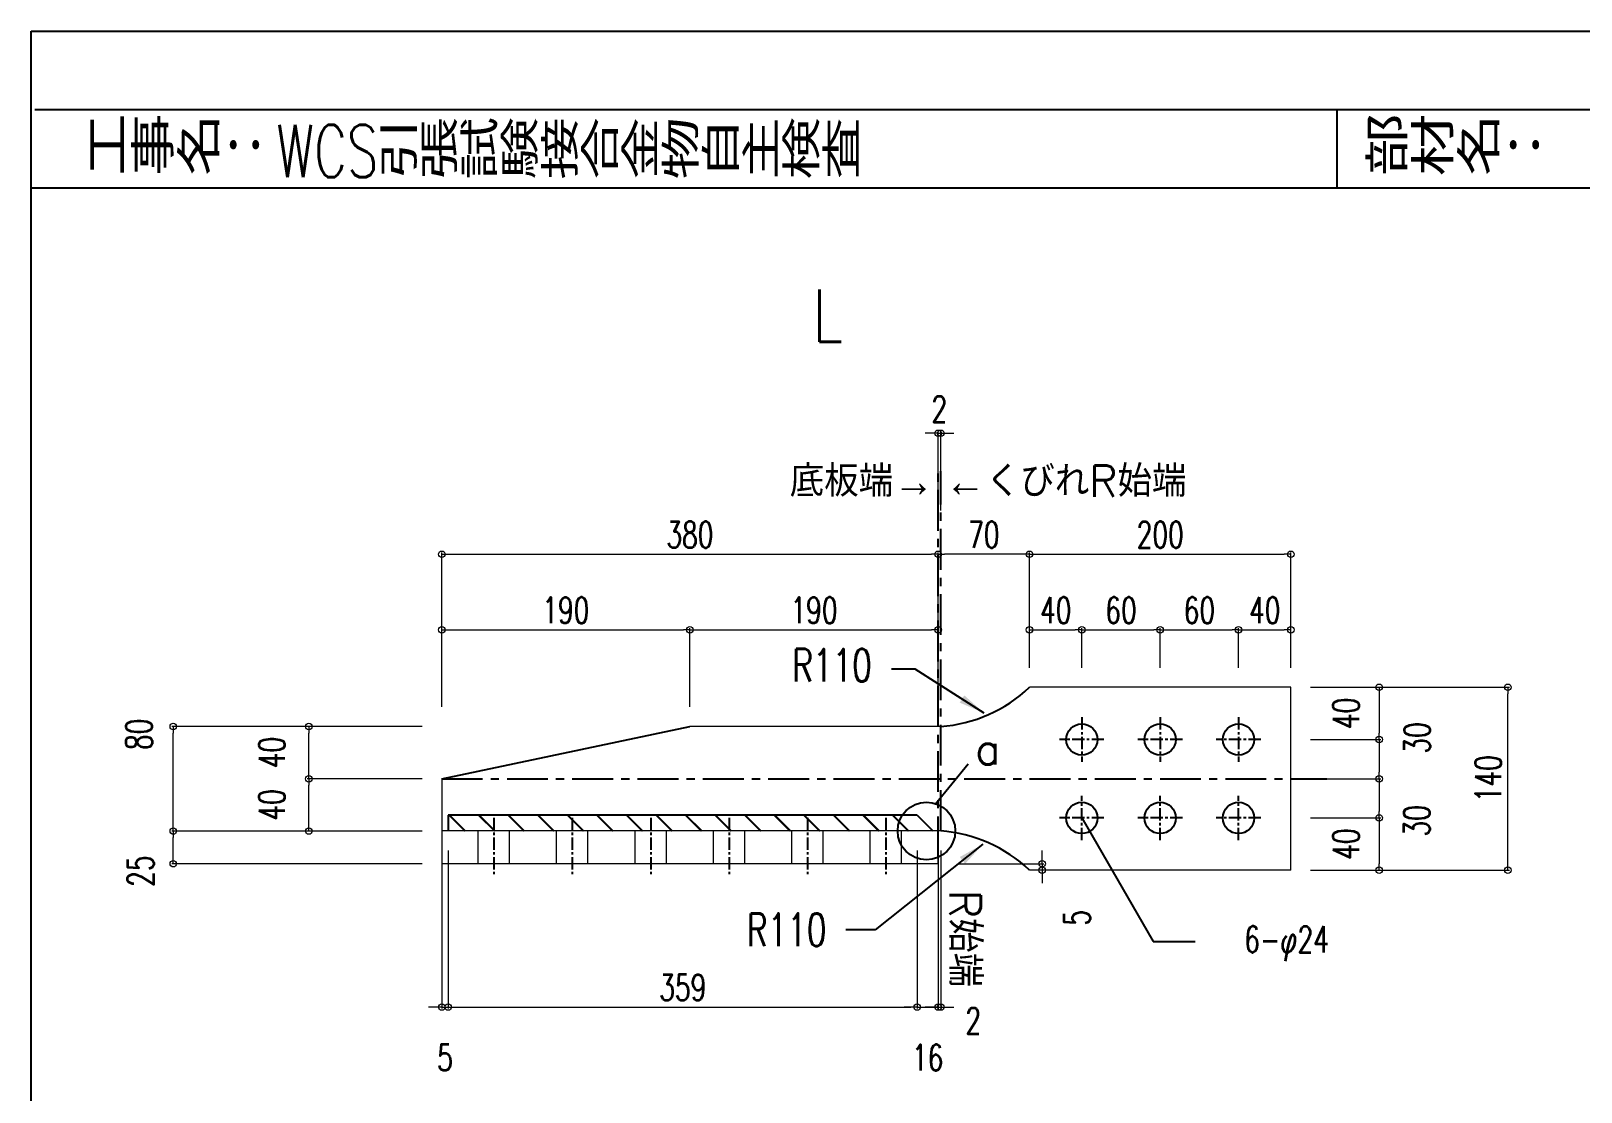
# Model space of a CAD drawing. Header units: millimetres. Extents: x -11384 to 29624, y 0 to 17788.
# Drawn here: x 11269 to 12456, y 6236 to 7048 of the extents above; entities that cross this region are included whole.
import ezdxf
from ezdxf.enums import TextEntityAlignment as Align

# ---------------------------------------------------------------- set-up
doc = ezdxf.new("R2010")
doc.units = ezdxf.units.MM
doc.header["$LTSCALE"] = 5
doc.linetypes.add('ACAD_ISO03W100', pattern=[30, 12, -18])
doc.linetypes.add('CENTER1', pattern=[10, 6.25, -1.25, 1.25, -1.25])
doc.layers.get('0').update_dxf_attribs({"color": 255})
doc.layers.get('DEFPOINTS').update_dxf_attribs({"color": 255})
for name, color, linetype in [('LAYER6', 7, 'Continuous'), ('寸法', 4, 'Continuous'), ('溶接', 241, 'Continuous'), ('補助線', 7, 'ACAD_ISO03W100'), ('金物', 142, 'Continuous')]:
    doc.layers.add(name, color=color, linetype=linetype)
doc.styles.add('KANJI', font='simplex.shx', dxfattribs={"width": 0.7, "bigfont": 'extfont2.shx'})
doc.styles.get("Standard").update_dxf_attribs({"font": 'simplex.shx', "width": 0.7, "height": 2.5, "bigfont": '@extfont2.shx'})
doc.styles.add('SUNPOU', font='simplex.shx', dxfattribs={"width": 0.7, "bigfont": 'extfont2.shx'})
doc.dimstyles.new('コピー(2) - Standard', dxfattribs={"dimtxt": 25, "dimasz": 20, "dimexe": 0.18, "dimexo": 0.0625, "dimgap": 15, "dimtad": 1, "dimdec": 0, "dimzin": 0, "dimdsep": 46, "dimtxsty": 'Standard', "dimblk": 'DOTSMALL', "dimcen": 0.09, "dimadec": 0, "dimazin": 0, "dimtfac": 1, "dimtdec": 0, "dimtofl": 0, "dimtmove": 0, "dimatfit": 3, "dimfxl": 0, "dimtolj": 1, "dimtzin": 0, "dimarcsym": 0})
doc.dimstyles.new('一般寸法-小さめ', dxfattribs={"dimscale": 10, "dimtxt": 2, "dimasz": 0.5, "dimexe": 0.125, "dimexo": 1.5, "dimgap": 0.5, "dimtad": 1, "dimtxsty": 'KANJI', "dimblk": 'ORIGIN', "dimcen": 0, "dimclrd": 256, "dimclre": 256, "dimclrt": 256, "dimadec": 0, "dimazin": 0, "dimtfac": 1, "dimtmove": 2, "dimatfit": 2, "dimfxl": 0, "dimtolj": 2, "dimlwd": 5, "dimlwe": 5, "dimarcsym": 0})

# ---------------------------------------------------------------- blocks, each defined once
blk = doc.blocks.new('_Origin')
at = {"color": 0, "linetype": 'ByBlock', "lineweight": -2}
blk.add_line((0, 0), (-1, 0), dxfattribs=at)
blk.add_circle((0, 0), 0.5, dxfattribs=at)
blk = doc.blocks.new('*D955')
at = {"layer": 'DEFPOINTS', "color": 0, "transparency": 16777216}
for p in [(11963.6, 6647.5), (11583.6, 6515.7), (11963.6, 6515.7)]:
    blk.add_point(p, dxfattribs=at)
at = {"layer": '寸法', "lineweight": 5, "transparency": 16777216}
for p, q in [((11583.6, 6530.7), (11583.6, 6648.8)), ((11588.6, 6647.5), (11958.6, 6647.5)), ((11963.6, 6530.7), (11963.6, 6648.8))]:
    blk.add_line(p, q, dxfattribs=at)
at = {"layer": '寸法', "lineweight": 5, "transparency": 16777216, "xscale": 5, "yscale": 5, "zscale": 5, "rotation": 180}
blk.add_blockref('_Origin', (11583.6, 6647.5), dxfattribs=at)
at = {"layer": '寸法', "lineweight": 5, "transparency": 16777216, "xscale": 5, "yscale": 5, "zscale": 5}
blk.add_blockref('_Origin', (11963.6, 6647.5), dxfattribs=at)
at = {"layer": '寸法', "transparency": 16777216, "insert": (11773.6, 6662.5), "char_height": 20, "attachment_point": 5, "style": 'KANJI'}
blk.add_mtext('\\A2;380', dxfattribs=at)
blk = doc.blocks.new('*D956')
at = {"layer": 'DEFPOINTS', "color": 0, "transparency": 16777216}
for p in [(11963.6, 6647.5), (12033.6, 6547.2), (11963.6, 6515.7)]:
    blk.add_point(p, dxfattribs=at)
at = {"layer": '寸法', "lineweight": 5, "transparency": 16777216}
for p, q in [((11963.6, 6530.7), (11963.6, 6648.8)), ((12028.6, 6647.5), (11968.6, 6647.5)), ((12033.6, 6562.2), (12033.6, 6648.8))]:
    blk.add_line(p, q, dxfattribs=at)
at = {"layer": '寸法', "lineweight": 5, "transparency": 16777216, "xscale": 5, "yscale": 5, "zscale": 5, "rotation": 180}
blk.add_blockref('_Origin', (11963.6, 6647.5), dxfattribs=at)
at = {"layer": '寸法', "lineweight": 5, "transparency": 16777216, "xscale": 5, "yscale": 5, "zscale": 5}
blk.add_blockref('_Origin', (12033.6, 6647.5), dxfattribs=at)
at = {"layer": '寸法', "transparency": 16777216, "insert": (11998.6, 6662.5), "char_height": 20, "attachment_point": 5, "style": 'KANJI'}
blk.add_mtext('\\A2;70', dxfattribs=at)
blk = doc.blocks.new('*D957')
at = {"layer": 'DEFPOINTS', "color": 0, "transparency": 16777216}
for p in [(12233.6, 6545.7), (12399.7, 6545.7), (12233.6, 6405.7)]:
    blk.add_point(p, dxfattribs=at)
at = {"layer": '寸法', "lineweight": 5, "transparency": 16777216}
for p, q in [((12248.6, 6545.7), (12400.9, 6545.7)), ((12399.7, 6410.7), (12399.7, 6540.7)), ((12248.6, 6405.7), (12400.9, 6405.7))]:
    blk.add_line(p, q, dxfattribs=at)
at = {"layer": '寸法', "lineweight": 5, "transparency": 16777216, "xscale": 5, "yscale": 5, "zscale": 5}
for p, rotation in [((12399.7, 6545.7), 90), ((12399.7, 6405.7), 270)]:
    blk.add_blockref('_Origin', p, dxfattribs=dict(at, rotation=rotation))
at = {"layer": '寸法', "transparency": 16777216, "insert": (12384.7, 6475.7), "char_height": 20, "attachment_point": 5, "rotation": 90, "style": 'KANJI'}
blk.add_mtext('\\A2;140', dxfattribs=at)
blk = doc.blocks.new('*D958')
at = {"layer": 'DEFPOINTS', "color": 0, "transparency": 16777216}
for p in [(11378.1, 6515.7), (11583.6, 6515.7), (11583.6, 6435.7)]:
    blk.add_point(p, dxfattribs=at)
at = {"layer": '寸法', "lineweight": 5, "transparency": 16777216}
for p, q in [((11568.6, 6515.7), (11376.9, 6515.7)), ((11378.1, 6440.7), (11378.1, 6510.7)), ((11568.6, 6435.7), (11376.9, 6435.7))]:
    blk.add_line(p, q, dxfattribs=at)
at = {"layer": '寸法', "lineweight": 5, "transparency": 16777216, "xscale": 5, "yscale": 5, "zscale": 5}
for p, rotation in [((11378.1, 6515.7), 90), ((11378.1, 6435.7), 270)]:
    blk.add_blockref('_Origin', p, dxfattribs=dict(at, rotation=rotation))
at = {"layer": '寸法', "transparency": 16777216, "insert": (11351.9, 6509.7), "char_height": 20, "attachment_point": 5, "rotation": 90, "style": 'KANJI'}
blk.add_mtext('\\A2;80', dxfattribs=at)
blk = doc.blocks.new('*D971')
at = {"layer": 'DEFPOINTS', "color": 0, "transparency": 16777216}
for p in [(11378.1, 6435.7), (11583.6, 6435.7), (11583.6, 6410.7)]:
    blk.add_point(p, dxfattribs=at)
at = {"layer": '寸法', "lineweight": 5, "transparency": 16777216}
for p, q in [((11568.6, 6435.7), (11376.9, 6435.7)), ((11378.1, 6415.7), (11378.1, 6430.7)), ((11568.6, 6410.7), (11376.9, 6410.7))]:
    blk.add_line(p, q, dxfattribs=at)
at = {"layer": '寸法', "lineweight": 5, "transparency": 16777216, "xscale": 5, "yscale": 5, "zscale": 5}
for p, rotation in [((11378.1, 6435.7), 90), ((11378.1, 6410.7), 270)]:
    blk.add_blockref('_Origin', p, dxfattribs=dict(at, rotation=rotation))
at = {"layer": '寸法', "transparency": 16777216, "insert": (11353.1, 6405), "char_height": 20, "attachment_point": 5, "rotation": 90, "style": 'KANJI'}
blk.add_mtext('\\A2;25', dxfattribs=at)
blk = doc.blocks.new('*D972')
at = {"layer": 'DEFPOINTS', "color": 0, "transparency": 16777216}
for p in [(12233.6, 6647.5), (12033.6, 6547.2), (12233.6, 6545.7)]:
    blk.add_point(p, dxfattribs=at)
at = {"layer": '寸法', "lineweight": 5, "transparency": 16777216}
for p, q in [((12033.6, 6562.2), (12033.6, 6648.8)), ((12038.6, 6647.5), (12228.6, 6647.5)), ((12233.6, 6560.7), (12233.6, 6648.8))]:
    blk.add_line(p, q, dxfattribs=at)
at = {"layer": '寸法', "lineweight": 5, "transparency": 16777216, "xscale": 5, "yscale": 5, "zscale": 5, "rotation": 180}
blk.add_blockref('_Origin', (12033.6, 6647.5), dxfattribs=at)
at = {"layer": '寸法', "lineweight": 5, "transparency": 16777216, "xscale": 5, "yscale": 5, "zscale": 5}
blk.add_blockref('_Origin', (12233.6, 6647.5), dxfattribs=at)
at = {"layer": '寸法', "transparency": 16777216, "insert": (12133.6, 6662.5), "char_height": 20, "attachment_point": 5, "style": 'KANJI'}
blk.add_mtext('\\A2;200', dxfattribs=at)
blk = doc.blocks.new('*D959')
at = {"layer": 'DEFPOINTS', "color": 0, "transparency": 16777216}
for p in [(12233.6, 6545.7), (12233.6, 6505.7), (12301.2, 6505.7)]:
    blk.add_point(p, dxfattribs=at)
at = {"layer": '寸法', "lineweight": 5, "transparency": 16777216}
for p, q in [((12248.6, 6545.7), (12302.5, 6545.7)), ((12301.2, 6540.7), (12301.2, 6510.7)), ((12248.6, 6505.7), (12302.5, 6505.7))]:
    blk.add_line(p, q, dxfattribs=at)
at = {"layer": '寸法', "lineweight": 5, "transparency": 16777216, "xscale": 5, "yscale": 5, "zscale": 5}
for p, rotation in [((12301.2, 6545.7), 90), ((12301.2, 6505.7), 270)]:
    blk.add_blockref('_Origin', p, dxfattribs=dict(at, rotation=rotation))
at = {"layer": '寸法', "transparency": 16777216, "insert": (12275.8, 6525.7), "char_height": 20, "attachment_point": 5, "rotation": 90, "style": 'KANJI'}
blk.add_mtext('\\A2;40', dxfattribs=at)
blk = doc.blocks.new('*D960')
at = {"layer": 'DEFPOINTS', "color": 0, "transparency": 16777216}
for p in [(12233.6, 6445.7), (12233.6, 6405.7), (12301.2, 6405.7)]:
    blk.add_point(p, dxfattribs=at)
at = {"layer": '寸法', "lineweight": 5, "transparency": 16777216}
for p, q in [((12248.6, 6445.7), (12302.5, 6445.7)), ((12301.2, 6440.7), (12301.2, 6410.7)), ((12248.6, 6405.7), (12302.5, 6405.7))]:
    blk.add_line(p, q, dxfattribs=at)
at = {"layer": '寸法', "lineweight": 5, "transparency": 16777216, "xscale": 5, "yscale": 5, "zscale": 5}
for p, rotation in [((12301.2, 6445.7), 90), ((12301.2, 6405.7), 270)]:
    blk.add_blockref('_Origin', p, dxfattribs=dict(at, rotation=rotation))
at = {"layer": '寸法', "transparency": 16777216, "insert": (12275.8, 6425.7), "char_height": 20, "attachment_point": 5, "rotation": 90, "style": 'KANJI'}
blk.add_mtext('\\A2;40', dxfattribs=at)
blk = doc.blocks.new('*D961')
at = {"layer": 'DEFPOINTS', "color": 0, "transparency": 16777216}
for p in [(11481.8, 6475.7), (11583.6, 6475.7), (11583.6, 6435.7)]:
    blk.add_point(p, dxfattribs=at)
at = {"layer": '寸法', "lineweight": 5, "transparency": 16777216}
for p, q in [((11568.6, 6475.7), (11480.5, 6475.7)), ((11481.8, 6440.7), (11481.8, 6470.7)), ((11568.6, 6435.7), (11480.5, 6435.7))]:
    blk.add_line(p, q, dxfattribs=at)
at = {"layer": '寸法', "lineweight": 5, "transparency": 16777216, "xscale": 5, "yscale": 5, "zscale": 5}
for p, rotation in [((11481.8, 6475.7), 90), ((11481.8, 6435.7), 270)]:
    blk.add_blockref('_Origin', p, dxfattribs=dict(at, rotation=rotation))
at = {"layer": '寸法', "transparency": 16777216, "insert": (11453.6, 6455.7), "char_height": 20, "attachment_point": 5, "rotation": 90, "style": 'KANJI'}
blk.add_mtext('\\A2;40', dxfattribs=at)
blk = doc.blocks.new('*D962')
at = {"layer": 'DEFPOINTS', "color": 0, "transparency": 16777216}
for p in [(11481.8, 6515.7), (11583.6, 6515.7), (11583.6, 6475.7)]:
    blk.add_point(p, dxfattribs=at)
at = {"layer": '寸法', "lineweight": 5, "transparency": 16777216}
for p, q in [((11568.6, 6515.7), (11480.5, 6515.7)), ((11481.8, 6480.7), (11481.8, 6510.7)), ((11568.6, 6475.7), (11480.5, 6475.7))]:
    blk.add_line(p, q, dxfattribs=at)
at = {"layer": '寸法', "lineweight": 5, "transparency": 16777216, "xscale": 5, "yscale": 5, "zscale": 5}
for p, rotation in [((11481.8, 6515.7), 90), ((11481.8, 6475.7), 270)]:
    blk.add_blockref('_Origin', p, dxfattribs=dict(at, rotation=rotation))
at = {"layer": '寸法', "transparency": 16777216, "insert": (11453.6, 6495.7), "char_height": 20, "attachment_point": 5, "rotation": 90, "style": 'KANJI'}
blk.add_mtext('\\A2;40', dxfattribs=at)
blk = doc.blocks.new('*D973')
at = {"layer": 'DEFPOINTS', "color": 0, "transparency": 16777216}
for p in [(11963.6, 6410.7), (12033.6, 6405.7), (12043.2, 6405.7)]:
    blk.add_point(p, dxfattribs=at)
at = {"layer": '寸法', "lineweight": 5, "transparency": 16777216}
for p, q in [((12043.2, 6415.7), (12043.2, 6420.7)), ((11978.6, 6410.7), (12044.4, 6410.7)), ((12043.2, 6410.7), (12043.2, 6405.7)), ((12043.2, 6400.7), (12043.2, 6395.7)), ((12048.6, 6405.7), (12044.4, 6405.7))]:
    blk.add_line(p, q, dxfattribs=at)
at = {"layer": '寸法', "lineweight": 5, "transparency": 16777216, "xscale": 5, "yscale": 5, "zscale": 5}
for p, rotation in [((12043.2, 6410.7), 270), ((12043.2, 6405.7), 90)]:
    blk.add_blockref('_Origin', p, dxfattribs=dict(at, rotation=rotation))
at = {"layer": '寸法', "transparency": 16777216, "insert": (12069.9, 6369.3), "char_height": 20, "attachment_point": 5, "rotation": 90, "style": 'KANJI'}
blk.add_mtext('\\A2;5', dxfattribs=at)
blk = doc.blocks.new('_DotSmall')
at = {"color": 0, "linetype": 'ByBlock', "const_width": 0.5}
blk.add_lwpolyline([(-0.0625, 0, 1), (0.0625, 0, 1)], format="xyb", close=True, dxfattribs=at)
blk = doc.blocks.new('*D963')
at = {"layer": 'DEFPOINTS', "color": 0, "transparency": 16777216}
for p in [(11773.6, 6589.7), (11583.6, 6515.7), (11773.6, 6515.7)]:
    blk.add_point(p, dxfattribs=at)
at = {"layer": '寸法', "lineweight": 5, "transparency": 16777216}
for p, q in [((11583.6, 6530.7), (11583.6, 6591)), ((11588.6, 6589.7), (11768.6, 6589.7)), ((11773.6, 6530.7), (11773.6, 6591))]:
    blk.add_line(p, q, dxfattribs=at)
at = {"layer": '寸法', "lineweight": 5, "transparency": 16777216, "xscale": 5, "yscale": 5, "zscale": 5, "rotation": 180}
blk.add_blockref('_Origin', (11583.6, 6589.7), dxfattribs=at)
at = {"layer": '寸法', "lineweight": 5, "transparency": 16777216, "xscale": 5, "yscale": 5, "zscale": 5}
blk.add_blockref('_Origin', (11773.6, 6589.7), dxfattribs=at)
at = {"layer": '寸法', "transparency": 16777216, "insert": (11678.6, 6604.7), "char_height": 20, "attachment_point": 5, "style": 'KANJI'}
blk.add_mtext('\\A2;190', dxfattribs=at)
blk = doc.blocks.new('*D964')
at = {"layer": 'DEFPOINTS', "color": 0, "transparency": 16777216}
for p in [(11963.6, 6589.7), (11773.6, 6515.7), (11963.6, 6515.7)]:
    blk.add_point(p, dxfattribs=at)
at = {"layer": '寸法', "lineweight": 5, "transparency": 16777216}
for p, q in [((11773.6, 6530.7), (11773.6, 6591)), ((11778.6, 6589.7), (11958.6, 6589.7)), ((11963.6, 6530.7), (11963.6, 6591))]:
    blk.add_line(p, q, dxfattribs=at)
at = {"layer": '寸法', "lineweight": 5, "transparency": 16777216, "xscale": 5, "yscale": 5, "zscale": 5, "rotation": 180}
blk.add_blockref('_Origin', (11773.6, 6589.7), dxfattribs=at)
at = {"layer": '寸法', "lineweight": 5, "transparency": 16777216, "xscale": 5, "yscale": 5, "zscale": 5}
blk.add_blockref('_Origin', (11963.6, 6589.7), dxfattribs=at)
at = {"layer": '寸法', "transparency": 16777216, "insert": (11868.6, 6604.7), "char_height": 20, "attachment_point": 5, "style": 'KANJI'}
blk.add_mtext('\\A2;190', dxfattribs=at)
blk = doc.blocks.new('*D965')
at = {"layer": 'DEFPOINTS', "color": 0, "transparency": 16777216}
for p in [(12073.6, 6589.7), (12033.6, 6545.7), (12073.6, 6545.7)]:
    blk.add_point(p, dxfattribs=at)
at = {"layer": '寸法', "lineweight": 5, "transparency": 16777216}
for p, q in [((12033.6, 6560.7), (12033.6, 6591)), ((12038.6, 6589.7), (12068.6, 6589.7)), ((12073.6, 6560.7), (12073.6, 6591))]:
    blk.add_line(p, q, dxfattribs=at)
at = {"layer": '寸法', "lineweight": 5, "transparency": 16777216, "xscale": 5, "yscale": 5, "zscale": 5, "rotation": 180}
blk.add_blockref('_Origin', (12033.6, 6589.7), dxfattribs=at)
at = {"layer": '寸法', "lineweight": 5, "transparency": 16777216, "xscale": 5, "yscale": 5, "zscale": 5}
blk.add_blockref('_Origin', (12073.6, 6589.7), dxfattribs=at)
at = {"layer": '寸法', "transparency": 16777216, "insert": (12053.6, 6604.7), "char_height": 20, "attachment_point": 5, "style": 'KANJI'}
blk.add_mtext('\\A2;40', dxfattribs=at)
blk = doc.blocks.new('*D966')
at = {"layer": 'DEFPOINTS', "color": 0, "transparency": 16777216}
for p in [(12193.6, 6589.7), (12133.6, 6545.7), (12193.6, 6545.7)]:
    blk.add_point(p, dxfattribs=at)
at = {"layer": '寸法', "lineweight": 5, "transparency": 16777216}
for p, q in [((12133.6, 6560.7), (12133.6, 6591)), ((12138.6, 6589.7), (12188.6, 6589.7)), ((12193.6, 6560.7), (12193.6, 6591))]:
    blk.add_line(p, q, dxfattribs=at)
at = {"layer": '寸法', "lineweight": 5, "transparency": 16777216, "xscale": 5, "yscale": 5, "zscale": 5, "rotation": 180}
blk.add_blockref('_Origin', (12133.6, 6589.7), dxfattribs=at)
at = {"layer": '寸法', "lineweight": 5, "transparency": 16777216, "xscale": 5, "yscale": 5, "zscale": 5}
blk.add_blockref('_Origin', (12193.6, 6589.7), dxfattribs=at)
at = {"layer": '寸法', "transparency": 16777216, "insert": (12163.6, 6604.7), "char_height": 20, "attachment_point": 5, "style": 'KANJI'}
blk.add_mtext('\\A2;60', dxfattribs=at)
blk = doc.blocks.new('*D967')
at = {"layer": 'DEFPOINTS', "color": 0, "transparency": 16777216}
for p in [(12133.6, 6589.7), (12073.6, 6545.7), (12133.6, 6545.7)]:
    blk.add_point(p, dxfattribs=at)
at = {"layer": '寸法', "lineweight": 5, "transparency": 16777216}
for p, q in [((12073.6, 6560.7), (12073.6, 6591)), ((12078.6, 6589.7), (12128.6, 6589.7)), ((12133.6, 6560.7), (12133.6, 6591))]:
    blk.add_line(p, q, dxfattribs=at)
at = {"layer": '寸法', "lineweight": 5, "transparency": 16777216, "xscale": 5, "yscale": 5, "zscale": 5, "rotation": 180}
blk.add_blockref('_Origin', (12073.6, 6589.7), dxfattribs=at)
at = {"layer": '寸法', "lineweight": 5, "transparency": 16777216, "xscale": 5, "yscale": 5, "zscale": 5}
blk.add_blockref('_Origin', (12133.6, 6589.7), dxfattribs=at)
at = {"layer": '寸法', "transparency": 16777216, "insert": (12103.6, 6604.7), "char_height": 20, "attachment_point": 5, "style": 'KANJI'}
blk.add_mtext('\\A2;60', dxfattribs=at)
blk = doc.blocks.new('*D968')
at = {"layer": 'DEFPOINTS', "color": 0, "transparency": 16777216}
for p in [(12233.6, 6589.7), (12193.6, 6545.7), (12233.6, 6545.7)]:
    blk.add_point(p, dxfattribs=at)
at = {"layer": '寸法', "lineweight": 5, "transparency": 16777216}
for p, q in [((12193.6, 6560.7), (12193.6, 6591)), ((12198.6, 6589.7), (12228.6, 6589.7)), ((12233.6, 6560.7), (12233.6, 6591))]:
    blk.add_line(p, q, dxfattribs=at)
at = {"layer": '寸法', "lineweight": 5, "transparency": 16777216, "xscale": 5, "yscale": 5, "zscale": 5, "rotation": 180}
blk.add_blockref('_Origin', (12193.6, 6589.7), dxfattribs=at)
at = {"layer": '寸法', "lineweight": 5, "transparency": 16777216, "xscale": 5, "yscale": 5, "zscale": 5}
blk.add_blockref('_Origin', (12233.6, 6589.7), dxfattribs=at)
at = {"layer": '寸法', "transparency": 16777216, "insert": (12213.6, 6604.7), "char_height": 20, "attachment_point": 5, "style": 'KANJI'}
blk.add_mtext('\\A2;40', dxfattribs=at)
blk = doc.blocks.new('*D969')
at = {"layer": 'DEFPOINTS', "color": 0, "transparency": 16777216}
for p in [(12233.6, 6505.7), (12233.6, 6475.7), (12301.2, 6475.7)]:
    blk.add_point(p, dxfattribs=at)
at = {"layer": '寸法', "lineweight": 5, "transparency": 16777216}
for p, q in [((12248.6, 6505.7), (12302.5, 6505.7)), ((12301.2, 6500.7), (12301.2, 6480.7)), ((12248.6, 6475.7), (12302.5, 6475.7))]:
    blk.add_line(p, q, dxfattribs=at)
at = {"layer": '寸法', "lineweight": 5, "transparency": 16777216, "xscale": 5, "yscale": 5, "zscale": 5}
for p, rotation in [((12301.2, 6505.7), 90), ((12301.2, 6475.7), 270)]:
    blk.add_blockref('_Origin', p, dxfattribs=dict(at, rotation=rotation))
at = {"layer": '寸法', "transparency": 16777216, "insert": (12330.3, 6506.9), "char_height": 20, "attachment_point": 5, "rotation": 90, "style": 'KANJI'}
blk.add_mtext('\\A2;30', dxfattribs=at)
blk = doc.blocks.new('*D970')
at = {"layer": 'DEFPOINTS', "color": 0, "transparency": 16777216}
for p in [(12233.6, 6475.7), (12233.6, 6445.7), (12301.2, 6445.7)]:
    blk.add_point(p, dxfattribs=at)
at = {"layer": '寸法', "lineweight": 5, "transparency": 16777216}
for p, q in [((12248.6, 6475.7), (12302.5, 6475.7)), ((12301.2, 6470.7), (12301.2, 6450.7)), ((12248.6, 6445.7), (12302.5, 6445.7))]:
    blk.add_line(p, q, dxfattribs=at)
at = {"layer": '寸法', "lineweight": 5, "transparency": 16777216, "xscale": 5, "yscale": 5, "zscale": 5}
for p, rotation in [((12301.2, 6475.7), 90), ((12301.2, 6445.7), 270)]:
    blk.add_blockref('_Origin', p, dxfattribs=dict(at, rotation=rotation))
at = {"layer": '寸法', "transparency": 16777216, "insert": (12330, 6443.5), "char_height": 20, "attachment_point": 5, "rotation": 90, "style": 'KANJI'}
blk.add_mtext('\\A2;30', dxfattribs=at)
blk = doc.blocks.new('*D993')
at = {"layer": 'DEFPOINTS', "color": 0, "linetype": 'Continuous', "transparency": 16777216}
for p in [(11583.6, 6435.7), (11588.6, 6416.7), (11588.6, 6301)]:
    blk.add_point(p, dxfattribs=at)
at = {"layer": '寸法', "linetype": 'Continuous', "lineweight": 5, "transparency": 16777216}
for p, q in [((11583.6, 6420.7), (11583.6, 6299.8)), ((11588.6, 6401.7), (11588.6, 6299.8)), ((11578.6, 6301), (11573.6, 6301)), ((11583.6, 6301), (11588.6, 6301)), ((11593.6, 6301), (11598.6, 6301))]:
    blk.add_line(p, q, dxfattribs=at)
at = {"layer": '寸法', "linetype": 'Continuous', "lineweight": 5, "transparency": 16777216, "xscale": 5, "yscale": 5, "zscale": 5}
blk.add_blockref('_Origin', (11583.6, 6301), dxfattribs=at)
at = {"layer": '寸法', "linetype": 'Continuous', "lineweight": 5, "transparency": 16777216, "xscale": 5, "yscale": 5, "zscale": 5, "rotation": 180}
blk.add_blockref('_Origin', (11588.6, 6301), dxfattribs=at)
at = {"layer": '寸法', "linetype": 'Continuous', "transparency": 16777216, "insert": (11586.1, 6262.3), "char_height": 20, "attachment_point": 5, "style": 'KANJI'}
blk.add_mtext('\\A2;5', dxfattribs=at)
blk = doc.blocks.new('*D994')
at = {"layer": 'DEFPOINTS', "color": 0, "linetype": 'Continuous', "transparency": 16777216}
for p in [(11588.6, 6435.7), (11947.6, 6435.7), (11947.6, 6301)]:
    blk.add_point(p, dxfattribs=at)
at = {"layer": '寸法', "linetype": 'Continuous', "lineweight": 5, "transparency": 16777216}
for p, q in [((11588.6, 6420.7), (11588.6, 6299.8)), ((11947.6, 6420.7), (11947.6, 6299.8)), ((11593.6, 6301), (11942.6, 6301))]:
    blk.add_line(p, q, dxfattribs=at)
at = {"layer": '寸法', "linetype": 'Continuous', "lineweight": 5, "transparency": 16777216, "xscale": 5, "yscale": 5, "zscale": 5, "rotation": 180}
blk.add_blockref('_Origin', (11588.6, 6301), dxfattribs=at)
at = {"layer": '寸法', "linetype": 'Continuous', "lineweight": 5, "transparency": 16777216, "xscale": 5, "yscale": 5, "zscale": 5}
blk.add_blockref('_Origin', (11947.6, 6301), dxfattribs=at)
at = {"layer": '寸法', "linetype": 'Continuous', "transparency": 16777216, "insert": (11768.1, 6316), "char_height": 20, "attachment_point": 5, "style": 'KANJI'}
blk.add_mtext('\\A2;359', dxfattribs=at)
blk = doc.blocks.new('*D995')
at = {"layer": 'DEFPOINTS', "color": 0, "linetype": 'Continuous', "transparency": 16777216}
for p in [(11947.6, 6435.7), (11963.6, 6435.7), (11963.6, 6301)]:
    blk.add_point(p, dxfattribs=at)
at = {"layer": '寸法', "linetype": 'Continuous', "lineweight": 5, "transparency": 16777216}
for p, q in [((11947.6, 6420.7), (11947.6, 6299.8)), ((11963.6, 6420.7), (11963.6, 6299.8)), ((11942.6, 6301), (11937.6, 6301)), ((11947.6, 6301), (11963.6, 6301)), ((11968.6, 6301), (11973.6, 6301))]:
    blk.add_line(p, q, dxfattribs=at)
at = {"layer": '寸法', "linetype": 'Continuous', "lineweight": 5, "transparency": 16777216, "xscale": 5, "yscale": 5, "zscale": 5}
blk.add_blockref('_Origin', (11947.6, 6301), dxfattribs=at)
at = {"layer": '寸法', "linetype": 'Continuous', "lineweight": 5, "transparency": 16777216, "xscale": 5, "yscale": 5, "zscale": 5, "rotation": 180}
blk.add_blockref('_Origin', (11963.6, 6301), dxfattribs=at)
at = {"layer": '寸法', "linetype": 'Continuous', "transparency": 16777216, "insert": (11955.6, 6262.3), "char_height": 20, "attachment_point": 5, "style": 'KANJI'}
blk.add_mtext('\\A2;16', dxfattribs=at)
blk = doc.blocks.new('*D996')
at = {"layer": 'DEFPOINTS', "color": 0, "linetype": 'Continuous', "transparency": 16777216}
for p in [(11963.6, 6435.7), (11965.6, 6435.7), (11965.6, 6301)]:
    blk.add_point(p, dxfattribs=at)
at = {"layer": '寸法', "linetype": 'Continuous', "lineweight": 5, "transparency": 16777216}
for p, q in [((11963.6, 6420.7), (11963.6, 6299.8)), ((11965.6, 6420.7), (11965.6, 6299.8)), ((11958.6, 6301), (11953.6, 6301)), ((11963.6, 6301), (11965.6, 6301)), ((11970.6, 6301), (11975.6, 6301))]:
    blk.add_line(p, q, dxfattribs=at)
at = {"layer": '寸法', "linetype": 'Continuous', "lineweight": 5, "transparency": 16777216, "xscale": 5, "yscale": 5, "zscale": 5}
blk.add_blockref('_Origin', (11963.6, 6301), dxfattribs=at)
at = {"layer": '寸法', "linetype": 'Continuous', "lineweight": 5, "transparency": 16777216, "xscale": 5, "yscale": 5, "zscale": 5, "rotation": 180}
blk.add_blockref('_Origin', (11965.6, 6301), dxfattribs=at)
at = {"layer": '寸法', "linetype": 'Continuous', "transparency": 16777216, "insert": (11990.5, 6290.5), "char_height": 20, "attachment_point": 5, "style": 'KANJI'}
blk.add_mtext('\\A2;2', dxfattribs=at)
blk = doc.blocks.new('*D992')
at = {"layer": 'DEFPOINTS', "color": 0, "transparency": 16777216}
for p in [(11965.6, 6740.1), (11963.6, 6666.1), (11965.6, 6666.1)]:
    blk.add_point(p, dxfattribs=at)
at = {"layer": '寸法', "lineweight": 5, "transparency": 16777216}
for p, q in [((11958.6, 6740.1), (11953.6, 6740.1)), ((11963.6, 6681.1), (11963.6, 6741.4)), ((11963.6, 6740.1), (11965.6, 6740.1)), ((11965.6, 6681.1), (11965.6, 6741.4)), ((11970.6, 6740.1), (11975.6, 6740.1))]:
    blk.add_line(p, q, dxfattribs=at)
at = {"layer": '寸法', "lineweight": 5, "transparency": 16777216, "xscale": 5, "yscale": 5, "zscale": 5}
blk.add_blockref('_Origin', (11963.6, 6740.1), dxfattribs=at)
at = {"layer": '寸法', "lineweight": 5, "transparency": 16777216, "xscale": 5, "yscale": 5, "zscale": 5, "rotation": 180}
blk.add_blockref('_Origin', (11965.6, 6740.1), dxfattribs=at)
at = {"layer": '寸法', "transparency": 16777216, "insert": (11964.5, 6758.6), "char_height": 20, "attachment_point": 5, "style": 'KANJI'}
blk.add_mtext('\\A2;2', dxfattribs=at)

msp = doc.modelspace()

# ---------------------------------------------------------------- hatches: boundary and pattern name
at = {"layer": '溶接', "ltscale": 6}
h = msp.add_hatch(dxfattribs=at)
h.set_pattern_fill('JIS_LC_20', color=256, scale=0.8, angle=90)
h.set_pattern_definition([(135, (9679.567, 3356.727), (-11.31371, -11.31371), []), (135, (9679.567, 3357.047), (-11.31371, -11.31371), [])])
h.paths.add_polyline_path([(11767.567, 6435.727), (11588.567, 6435.727), (11588.567, 6447.727), (11767.567, 6447.727)])
h.paths.add_polyline_path([(11947.567, 6435.727), (11767.567, 6435.727), (11767.567, 6447.727), (11947.567, 6447.727)])
h.paths.add_polyline_path([(11945.567, 6435.727), (11947.567, 6441.727)], flags=17)

# ---------------------------------------------------------------- linework, layer by layer
at = {"linetype": 'Continuous', "lineweight": -3}
for p, q in [((11272, 6988), (14476, 6988)), ((12269.183, 6928), (12269.183, 6988)), ((11269.183, 6928), (14473.183, 6928))]:
    msp.add_line(p, q, dxfattribs=at)
msp.add_lwpolyline([(11269.183, 7048), (14473.183, 7048), (14473.183, 4832), (11269.183, 4832)], close=True, dxfattribs=at)
at = {"layer": '寸法', "linetype": 'CENTER1'}
for p, q in [((11963.567, 6415.564), (11963.567, 6711.216)), ((11965.567, 6435.727), (11965.567, 6711.216)), ((11583.567, 6475.727), (12261.221, 6475.727))]:
    msp.add_line(p, q, dxfattribs=at)
at = {"layer": '寸法', "linetype": 'CENTER1', "ltscale": 0.3}
for p, q in [((12073.567, 6522.727), (12073.567, 6488.727)), ((12133.567, 6522.727), (12133.567, 6488.727)), ((12193.567, 6522.727), (12193.567, 6488.727)), ((12090.567, 6505.727), (12056.567, 6505.727)), ((12150.567, 6505.727), (12116.567, 6505.727)), ((12210.567, 6505.727), (12176.567, 6505.727)), ((12073.567, 6428.727), (12073.567, 6462.727)), ((12133.567, 6428.727), (12133.567, 6462.727)), ((12193.567, 6428.727), (12193.567, 6462.727)), ((11623.567, 6445.727), (11623.567, 6400.727)), ((11683.567, 6445.727), (11683.567, 6400.727)), ((11743.567, 6445.727), (11743.567, 6400.727)), ((11803.567, 6445.727), (11803.567, 6400.727)), ((11863.567, 6445.727), (11863.567, 6400.727)), ((11923.567, 6445.727), (11923.567, 6400.727)), ((12090.567, 6445.727), (12056.567, 6445.727)), ((12150.567, 6445.727), (12116.567, 6445.727)), ((12210.567, 6445.727), (12176.567, 6445.727))]:
    msp.add_line(p, q, dxfattribs=at)
at = {"layer": '寸法', "ltscale": 4}
msp.add_line((11961.673, 6456.624), (11986.71, 6487.011), dxfattribs=at)
at = {"layer": '寸法'}
for p, q in [((12073.567, 6445.727), (12128.211, 6351.081)), ((12128.211, 6351.081), (12160.358, 6351.081))]:
    msp.add_line(p, q, dxfattribs=at)
at = {"layer": '寸法', "linetype": 'Continuous'}
msp.add_circle((11954.667, 6435.727), 22.04, dxfattribs=at)
at = {"layer": '溶接'}
msp.add_line((11947.567, 6447.727), (11588.567, 6447.727), dxfattribs=at)
at = {"layer": '溶接', "linetype": 'Continuous'}
for p, q in [((11588.567, 6447.727), (11588.567, 6435.727)), ((11947.567, 6447.727), (11959.567, 6435.727))]:
    msp.add_line(p, q, dxfattribs=at)
at = {"layer": '補助線', "lineweight": 18}
for p, q in [((11611.567, 6410.727), (11611.567, 6435.727)), ((11635.567, 6410.727), (11635.567, 6435.727)), ((11671.567, 6410.727), (11671.567, 6435.727)), ((11695.567, 6410.727), (11695.567, 6435.727)), ((11731.567, 6410.727), (11731.567, 6435.727)), ((11755.567, 6410.727), (11755.567, 6435.727)), ((11791.567, 6410.727), (11791.567, 6435.727)), ((11815.567, 6410.727), (11815.567, 6435.727)), ((11851.567, 6410.727), (11851.567, 6435.727)), ((11875.567, 6410.727), (11875.567, 6435.727)), ((11911.567, 6410.727), (11911.567, 6435.727)), ((11935.567, 6410.727), (11935.567, 6435.727))]:
    msp.add_line(p, q, dxfattribs=at)
at = {"layer": '金物', "lineweight": 18}
for p, q in [((12233.567, 6545.727), (12033.567, 6545.727)), ((12233.567, 6405.727), (12233.567, 6545.727)), ((11965.567, 6515.727), (11773.567, 6515.727)), ((11583.567, 6475.727), (11583.567, 6435.727)), ((11583.567, 6435.727), (11583.567, 6410.727)), ((11965.567, 6435.727), (11583.567, 6435.727)), ((11963.567, 6410.727), (11963.567, 6435.727)), ((11583.567, 6410.727), (11963.567, 6410.727)), ((12233.567, 6405.727), (12033.567, 6405.727))]:
    msp.add_line(p, q, dxfattribs=at)
at = {"layer": '金物'}
msp.add_line((11583.567, 6475.727), (11773.567, 6515.727), dxfattribs=at)
at = {"layer": '金物', "ltscale": 2.5}
for centre in [(12073.567, 6505.727), (12133.567, 6505.727), (12193.567, 6505.727), (12073.567, 6445.727), (12133.567, 6445.727), (12193.567, 6445.727)]:
    msp.add_circle(centre, 12, dxfattribs=at)
at = {"layer": '金物', "ltscale": 2}
for centre, start, end in [((11957.777, 6625.451), 274.060941, 313.550946), ((11957.777, 6326.003), 46.449054, 85.939059)]:
    msp.add_arc(centre, 110, start, end, dxfattribs=at)

# ---------------------------------------------------------------- texts
at = {"layer": 'LAYER6', "color": 0, "linetype": 'Continuous', "lineweight": -3, "width": 0.8}
for s, p in [('工事名：', (11309.191, 6938.926)), ('部材名：', (12289.017, 6938.926)), ('L', (11867.368, 6810.216))]:
    msp.add_text(s, height=40, dxfattribs=at).set_placement(p)
at = {"layer": 'LAYER6', "color": 0, "linetype": 'Continuous', "lineweight": -3, "insert": (11457.04, 6976.098), "char_height": 40, "width": 924.29947, "attachment_point": 1}
msp.add_mtext('WCS引張試験接合金物自主検査', dxfattribs=at)
at = {"layer": '寸法', "ltscale": 4, "style": 'SUNPOU'}
for s, p in [('底板端→', (11849.997, 6691.56)), ('←くびれR始端', (11968.707, 6691.56))]:
    msp.add_text(s, height=24, dxfattribs=at).set_placement(p)
msp.add_text('a', height=24, dxfattribs=at).set_placement((12011.454, 6498.511), align=Align.MIDDLE_RIGHT)
msp.add_text('R始端', height=24, rotation=270, dxfattribs=at).set_placement((11972.206, 6390.618))
at = {"layer": '寸法', "width": 98.97993}
for s, insert, char_height, attachment_point in [('\\A1;R110', (11912.786, 6550.053), 25, 9), ('R110', (11878.028, 6372.655), 25, 3), ('6-φ24', (12262.745, 6362.805), 20, 3)]:
    msp.add_mtext(s, dxfattribs=dict(at, insert=insert, char_height=char_height, attachment_point=attachment_point))

# ---------------------------------------------------------------- dimensions: what is measured, and where the dimension line sits
at = {"layer": '寸法'}
dim = msp.add_linear_dim(base=(11965.567, 6740.102), p1=(11963.567, 6666.08), p2=(11965.567, 6666.08), dimstyle='一般寸法-小さめ', dxfattribs=at)
dim.commit()
dim.dimension.update_dxf_attribs({"geometry": '*D992', "text_midpoint": (11964.451, 6758.631), "dimtype": 160})
for base, p1, p2, picture, middle in [((11963.567, 6647.522), (11583.567, 6515.727), (11963.567, 6515.727), '*D955', (11773.567, 6662.522)), ((11963.567, 6647.522), (12033.567, 6547.227), (11963.567, 6515.727), '*D956', (11998.567, 6662.522)), ((12233.567, 6647.522), (12033.567, 6547.227), (12233.567, 6545.727), '*D972', (12133.567, 6662.522)), ((11773.567, 6589.749), (11583.567, 6515.727), (11773.567, 6515.727), '*D963', (11678.567, 6604.749)), ((11963.567, 6589.749), (11773.567, 6515.727), (11963.567, 6515.727), '*D964', (11868.567, 6604.749)), ((12073.567, 6589.749), (12033.567, 6545.727), (12073.567, 6545.727), '*D965', (12053.567, 6604.749)), ((12133.567, 6589.749), (12073.567, 6545.727), (12133.567, 6545.727), '*D967', (12103.567, 6604.749)), ((12193.567, 6589.749), (12133.567, 6545.727), (12193.567, 6545.727), '*D966', (12163.567, 6604.749)), ((12233.567, 6589.749), (12193.567, 6545.727), (12233.567, 6545.727), '*D968', (12213.567, 6604.749))]:
    dim = msp.add_linear_dim(base=base, p1=p1, p2=p2, dimstyle='一般寸法-小さめ', dxfattribs=at)
    dim.commit()
    dim.dimension.update_dxf_attribs({"geometry": picture, "text_midpoint": middle})
dim = msp.add_linear_dim(base=(12399.687, 6545.727), p1=(12233.567, 6405.727), p2=(12233.567, 6545.727), angle=270, dimstyle='一般寸法-小さめ', dxfattribs=at)
dim.commit()
dim.dimension.update_dxf_attribs({"geometry": '*D957', "text_midpoint": (12384.687, 6475.727)})
for base, p1, p2, angle, picture, middle in [((12301.221, 6505.727), (12233.567, 6545.727), (12233.567, 6505.727), 90, '*D959', (12275.815, 6525.727)), ((11378.14, 6515.727), (11583.567, 6435.727), (11583.567, 6515.727), 270, '*D958', (11351.89, 6509.654)), ((11481.759, 6515.727), (11583.567, 6475.727), (11583.567, 6515.727), 270, '*D962', (11453.605, 6495.727)), ((12301.221, 6475.727), (12233.567, 6505.727), (12233.567, 6475.727), 90, '*D969', (12330.293, 6506.931)), ((11481.759, 6475.727), (11583.567, 6435.727), (11583.567, 6475.727), 270, '*D961', (11453.605, 6455.727)), ((12301.221, 6445.727), (12233.567, 6475.727), (12233.567, 6445.727), 90, '*D970', (12329.96, 6443.524)), ((12301.221, 6405.727), (12233.567, 6445.727), (12233.567, 6405.727), 90, '*D960', (12275.815, 6425.727)), ((11378.14, 6435.727), (11583.567, 6410.727), (11583.567, 6435.727), 270, '*D971', (11353.14, 6404.971)), ((12043.194, 6405.727), (11963.567, 6410.727), (12033.567, 6405.727), 90, '*D973', (12069.934, 6369.297))]:
    dim = msp.add_linear_dim(base=base, p1=p1, p2=p2, angle=angle, dimstyle='一般寸法-小さめ', dxfattribs=at)
    dim.commit()
    dim.dimension.update_dxf_attribs({"geometry": picture, "text_midpoint": middle, "dimtype": 160})
at = {"layer": '寸法', "linetype": 'Continuous'}
for base, p1, p2, picture, middle in [((11588.567, 6301.042), (11583.567, 6435.727), (11588.567, 6416.727), '*D993', (11586.067, 6262.292)), ((11947.567, 6301.042), (11588.567, 6435.727), (11947.567, 6435.727), '*D994', (11768.067, 6316.042)), ((11963.567, 6301.042), (11947.567, 6435.727), (11963.567, 6435.727), '*D995', (11955.567, 6262.292))]:
    dim = msp.add_linear_dim(base=base, p1=p1, p2=p2, dimstyle='一般寸法-小さめ', dxfattribs=at)
    dim.commit()
    dim.dimension.update_dxf_attribs({"geometry": picture, "text_midpoint": middle})
dim = msp.add_linear_dim(base=(11965.567, 6301.042), p1=(11963.567, 6435.727), p2=(11965.567, 6435.727), dimstyle='一般寸法-小さめ', dxfattribs=at)
dim.commit()
dim.dimension.update_dxf_attribs({"geometry": '*D996', "text_midpoint": (11990.489, 6290.517), "dimtype": 160})

# ---------------------------------------------------------------- leaders
at = {"layer": '寸法', "annotation_type": 0, "has_hookline": 1, "hookline_direction": 1, "text_width": 55.833}
for points in [[(11998.726, 6525.99), (11946.061, 6559.579), (11927.786, 6559.579)], [(11997.903, 6425.664), (11915.421, 6360.155), (11893.028, 6360.155)]]:
    msp.add_leader(points, dimstyle='コピー(2) - Standard', override={"dimgap": 15, "dimtad": 0}, dxfattribs=at)

doc.saveas('drawing.dxf')
